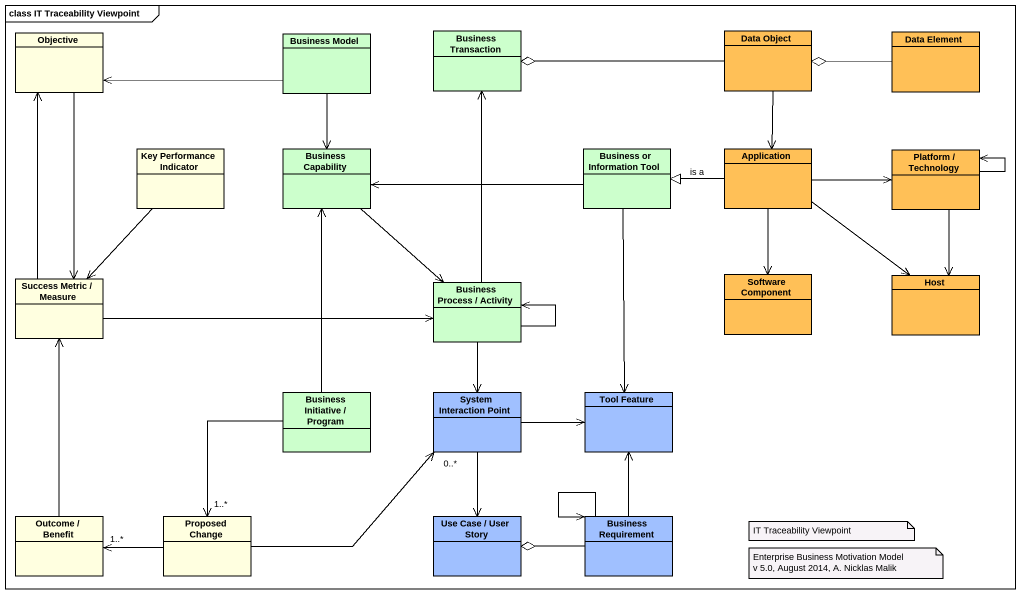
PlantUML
@startuml
mainframe class IT Traceability Viewpoint
hide circle
hide empty members
class Objective #FFFFE0
class "Business Model" as Business_Model #CCFFCC
class "Business Transaction" as Business_Transaction #CCFFCC
class "Data Object" as Data_Object #FFC057
class "Data Element" as Data_Element #FFC057
class "Key Performance Indicator" as Key_Performance_Indicator #FFFFE0
class "Business Capability" as Business_Capability #CCFFCC
class "Business or Information Tool" as Business_or_Information_Tool #CCFFCC
class Application #FFC057
class "Platform / Technology" as Platform_Technology #FFC057
class "Success Metric / Measure" as Success_Metric_Measure #FFFFE0
class "Business Process / Activity" as Business_Process_Activity #CCFFCC
class "Software Component" as Software_Component #FFC057
class Host #FFC057
class "Business Initiative / Program" as Business_Initiative_Program #CCFFCC
class "System Interaction Point" as System_Interaction_Point #A0C0FF
class "Tool Feature" as Tool_Feature #A0C0FF
class "Outcome / Benefit" as Outcome_Benefit #FFFFE0
class "Proposed Change" as Proposed_Change #FFFFE0
class "Use Case / User Story" as Use_Case_User_Story #A0C0FF
class "Business Requirement" as Business_Requirement #A0C0FF
Objective --> Success_Metric_Measure
Business_Model -left-> Objective
Business_Model --> Business_Capability
Data_Object -left-o Business_Transaction
Data_Object --> Application
Data_Element -left-o Data_Object
Key_Performance_Indicator --> Success_Metric_Measure
Business_Capability --> Business_Process_Activity
Business_or_Information_Tool -left-> Business_Capability
Business_or_Information_Tool --> Tool_Feature
Application -left-|> Business_or_Information_Tool : is a
Application -right-> Platform_Technology
Application --> Software_Component
Application --> Host
Platform_Technology --> Platform_Technology
Platform_Technology --> Host
Success_Metric_Measure -up-> Objective
Success_Metric_Measure -right-> Business_Process_Activity
Business_Process_Activity -up-> Business_Transaction
Business_Process_Activity --> Business_Process_Activity
Business_Process_Activity --> System_Interaction_Point
Business_Initiative_Program -up-> Business_Capability
Business_Initiative_Program --> "1..*" Proposed_Change
System_Interaction_Point -right-> Tool_Feature
System_Interaction_Point --> Use_Case_User_Story
Outcome_Benefit -up-> Success_Metric_Measure
Proposed_Change -right-> "0..*" System_Interaction_Point
Proposed_Change -left-> "1..*" Outcome_Benefit
Business_Requirement -up-> Tool_Feature
Business_Requirement -left-o Use_Case_User_Story
Business_Requirement --> Business_Requirement
note as N1
  IT Traceability Viewpoint
end note
note as N2
  Enterprise Business Motivation Model
  v 5.0, August 2014, A. Nicklas Malik
end note
@enduml
